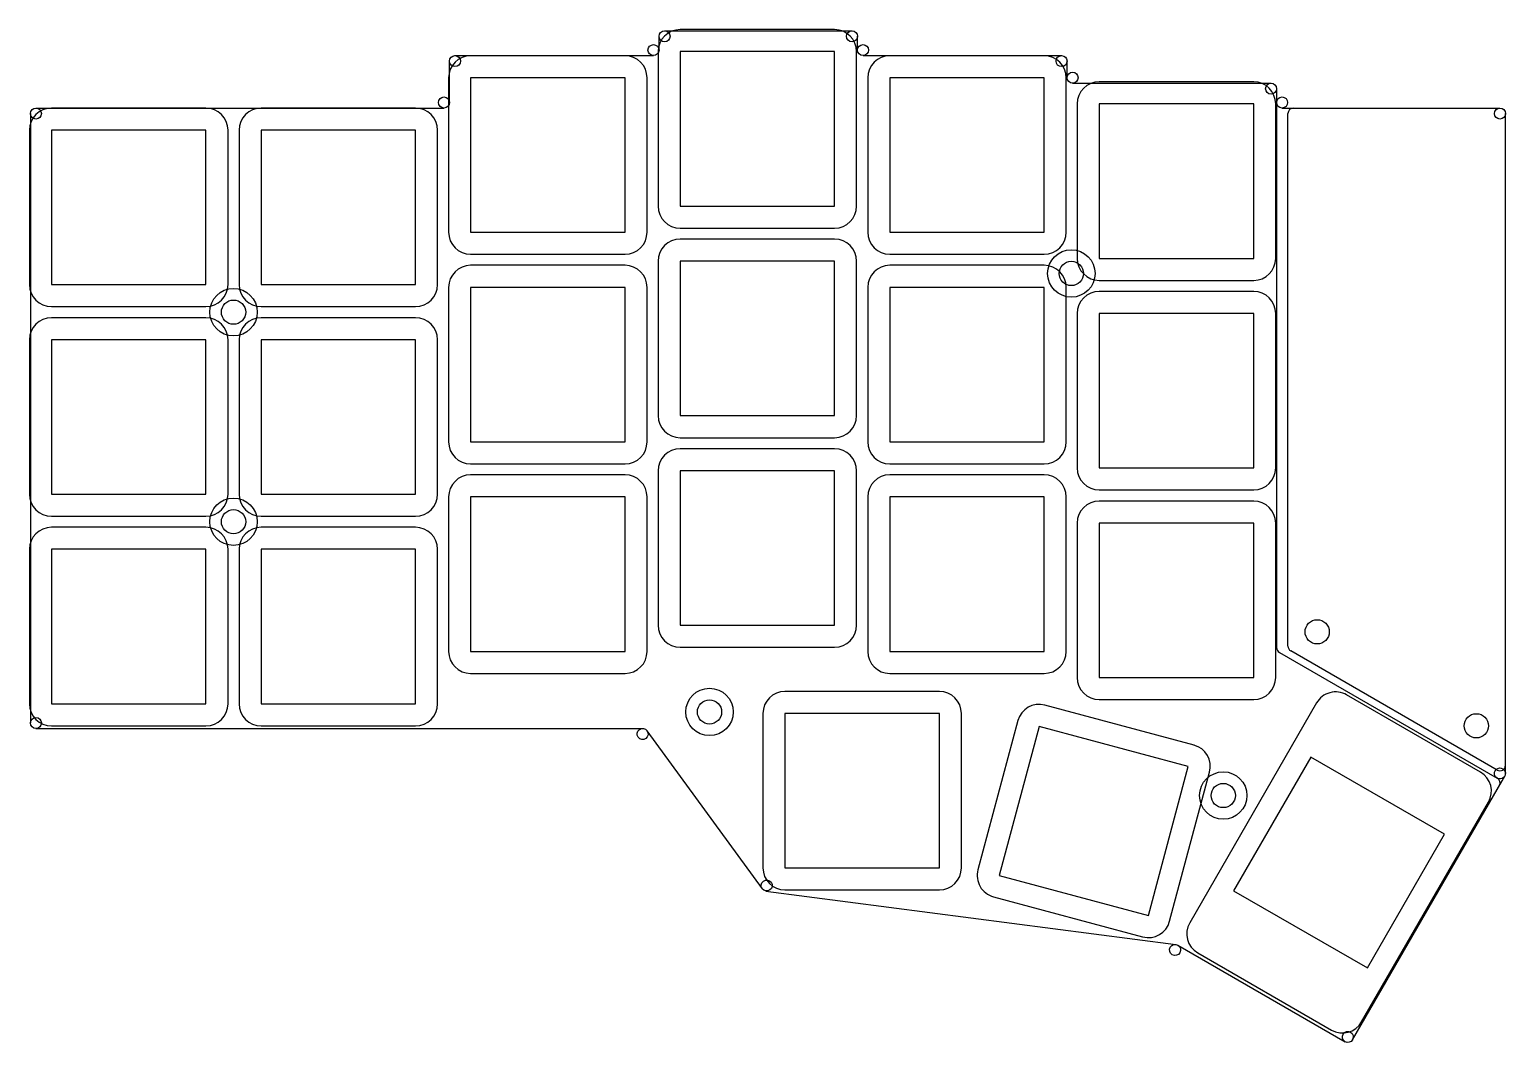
# Model space of a CAD drawing. Header units: millimetres. Extents: x 91 to 225, y -138 to -46.
import ezdxf

# ---------------------------------------------------------------- set-up
doc = ezdxf.new("R2010")
doc.units = ezdxf.units.MM

msp = doc.modelspace()

# ---------------------------------------------------------------- linework, layer by layer
for p, q in [((148.08, -47.74), (148.08, -46.49)), ((148.58, -45.99), (165.58, -45.99)), ((164, -45.88), (150, -45.88)), ((166.08, -47.74), (166.08, -46.49)), ((148, -47.88), (148, -61.88)), ((164, -47.88), (150, -47.88)), ((150, -47.88), (150, -61.88)), ((164, -61.88), (164, -47.88)), ((166, -61.88), (166, -47.88)), ((129.08, -52.49), (129.08, -48.74)), ((129.58, -48.24), (147.58, -48.24)), ((145, -48.25), (131, -48.25)), ((166.58, -48.24), (184.58, -48.24)), ((183, -48.25), (169, -48.25)), ((185.08, -50.24), (185.08, -48.74)), ((129, -50.25), (129, -64.25)), ((145, -50.25), (131, -50.25)), ((131, -50.25), (131, -64.25)), ((145, -64.25), (145, -50.25)), ((147, -64.25), (147, -50.25)), ((167, -50.25), (167, -64.25)), ((183, -50.25), (169, -50.25)), ((169, -50.25), (169, -64.25)), ((183, -64.25), (183, -50.25)), ((185, -64.25), (185, -50.25)), ((185.58, -50.74), (203.58, -50.74)), ((202, -50.62), (188, -50.62)), ((204.08, -51.24), (204.08, -52.99)), ((91.08, -53.49), (91.08, -108.74)), ((91.58, -52.99), (128.58, -52.99)), ((107, -53), (93, -53)), ((126, -53), (112, -53)), ((186, -52.62), (186, -66.62)), ((202, -52.62), (188, -52.62)), ((188, -52.62), (188, -66.62)), ((202, -66.62), (202, -52.62)), ((204, -66.62), (204, -52.62)), ((204.08, -52.99), (204.08, -101.91)), ((204.58, -52.99), (224.33, -52.99)), ((205.11, -101.78), (205.11, -53.49)), ((224.83, -113.32), (224.83, -53.49)), ((91, -55), (91, -69)), ((107, -55), (93, -55)), ((93, -55), (93, -69)), ((107, -69), (107, -55)), ((109, -69), (109, -55)), ((110, -55), (110, -69)), ((126, -55), (112, -55)), ((112, -55), (112, -69)), ((126, -69), (126, -55)), ((128, -69), (128, -55)), ((150, -61.88), (164, -61.88)), ((150, -63.88), (164, -63.88)), ((131, -64.25), (145, -64.25)), ((164, -64.88), (150, -64.88)), ((169, -64.25), (183, -64.25)), ((131, -66.25), (145, -66.25)), ((148, -66.88), (148, -80.88)), ((164, -66.88), (150, -66.88)), ((150, -66.88), (150, -80.88)), ((164, -80.88), (164, -66.88)), ((166, -80.88), (166, -66.88)), ((169, -66.25), (183, -66.25)), ((188, -66.62), (202, -66.62)), ((145, -67.25), (131, -67.25)), ((183, -67.25), (169, -67.25)), ((93, -69), (107, -69)), ((112, -69), (126, -69)), ((129, -69.25), (129, -83.25)), ((145, -69.25), (131, -69.25)), ((131, -69.25), (131, -83.25)), ((145, -83.25), (145, -69.25)), ((147, -83.25), (147, -69.25)), ((167, -69.25), (167, -83.25)), ((183, -69.25), (169, -69.25)), ((169, -69.25), (169, -83.25)), ((183, -83.25), (183, -69.25)), ((185, -83.25), (185, -69.25)), ((188, -68.62), (202, -68.62)), ((202, -69.62), (188, -69.62)), ((93, -71), (107, -71)), ((107, -72), (93, -72)), ((112, -71), (126, -71)), ((126, -72), (112, -72)), ((186, -71.62), (186, -85.62)), ((202, -71.62), (188, -71.62)), ((188, -71.62), (188, -85.62)), ((202, -85.62), (202, -71.62)), ((204, -85.62), (204, -71.62)), ((91, -74), (91, -88)), ((107, -74), (93, -74)), ((93, -74), (93, -88)), ((107, -88), (107, -74)), ((109, -88), (109, -74)), ((110, -74), (110, -88)), ((126, -74), (112, -74)), ((112, -74), (112, -88)), ((126, -88), (126, -74)), ((128, -88), (128, -74)), ((150, -80.88), (164, -80.88)), ((150, -82.88), (164, -82.88)), ((131, -83.25), (145, -83.25)), ((164, -83.88), (150, -83.88)), ((169, -83.25), (183, -83.25)), ((131, -85.25), (145, -85.25)), ((169, -85.25), (183, -85.25)), ((188, -85.62), (202, -85.62)), ((145, -86.25), (131, -86.25)), ((148, -85.88), (148, -99.88)), ((164, -85.88), (150, -85.88)), ((150, -85.88), (150, -99.88)), ((164, -99.88), (164, -85.88)), ((166, -99.88), (166, -85.88)), ((183, -86.25), (169, -86.25)), ((93, -88), (107, -88)), ((112, -88), (126, -88)), ((129, -88.25), (129, -102.25)), ((145, -88.25), (131, -88.25)), ((131, -88.25), (131, -102.25)), ((145, -102.25), (145, -88.25)), ((147, -102.25), (147, -88.25)), ((167, -88.25), (167, -102.25)), ((183, -88.25), (169, -88.25)), ((169, -88.25), (169, -102.25)), ((183, -102.25), (183, -88.25)), ((185, -102.25), (185, -88.25)), ((188, -87.62), (202, -87.62)), ((202, -88.62), (188, -88.62)), ((93, -90), (107, -90)), ((107, -91), (93, -91)), ((112, -90), (126, -90)), ((126, -91), (112, -91)), ((186, -90.62), (186, -104.62)), ((202, -90.62), (188, -90.62)), ((188, -90.62), (188, -104.62)), ((202, -104.62), (202, -90.62)), ((204, -104.62), (204, -90.62)), ((91, -93), (91, -107)), ((107, -93), (93, -93)), ((93, -93), (93, -107)), ((107, -107), (107, -93)), ((109, -107), (109, -93)), ((110, -93), (110, -107)), ((126, -93), (112, -93)), ((112, -93), (112, -107)), ((126, -107), (126, -93)), ((128, -107), (128, -93)), ((150, -99.88), (164, -99.88)), ((131, -102.25), (145, -102.25)), ((150, -101.88), (164, -101.88)), ((169, -102.25), (183, -102.25)), ((204.33, -102.34), (224.09, -113.75)), ((224.08, -113.02), (205.36, -102.21)), ((131, -104.25), (145, -104.25)), ((169, -104.25), (183, -104.25)), ((188, -104.62), (202, -104.62)), ((93, -107), (107, -107)), ((112, -107), (126, -107)), ((173.5, -105.88), (159.5, -105.88)), ((188, -106.62), (202, -106.62)), ((207.7, -106.93), (196.2, -126.85)), ((222.56, -113.2), (210.43, -106.2)), ((157.5, -107.88), (157.5, -121.88)), ((173.5, -107.88), (159.5, -107.88)), ((159.5, -107.88), (159.5, -121.88)), ((173.5, -121.88), (173.5, -107.88)), ((175.5, -121.88), (175.5, -107.88)), ((196.59, -110.74), (183.07, -107.12)), ((91.58, -109.24), (146.59, -109.24)), ((93, -109), (107, -109)), ((112, -109), (126, -109)), ((146.99, -109.45), (157.43, -123.78)), ((180.62, -108.53), (176.99, -122.06)), ((182.55, -109.05), (178.93, -122.57)), ((196.07, -112.68), (182.55, -109.05)), ((207.18, -111.83), (200.18, -123.95)), ((219.31, -118.83), (207.18, -111.83)), ((192.45, -126.2), (196.07, -112.68)), ((194.38, -126.72), (198.01, -113.19)), ((224.52, -114), (224.77, -113.57)), ((210.97, -137.46), (224.52, -114)), ((211.79, -135.85), (223.29, -115.93)), ((212.31, -130.95), (219.31, -118.83)), ((159.5, -121.88), (173.5, -121.88)), ((178.93, -122.57), (192.45, -126.2)), ((157.77, -123.98), (194.94, -128.82)), ((159.5, -123.88), (173.5, -123.88)), ((200.18, -123.95), (212.31, -130.95)), ((178.41, -124.51), (191.93, -128.13)), ((195.12, -128.88), (210.29, -137.64)), ((196.93, -129.58), (209.06, -136.58))]:
    msp.add_line(p, q)
for centre, radius in [((185.47, -67.99), 2.15), ((185.47, -67.99), 1.1), ((109.5, -71.5), 2.15), ((109.5, -71.5), 1.1), ((109.5, -90.5), 2.15), ((109.5, -90.5), 1.1), ((207.76, -100.48), 1.1), ((152.66, -107.74), 2.15), ((152.66, -107.74), 1.1), ((222.19, -109), 1.1), ((199.24, -115.32), 2.15), ((199.24, -115.32), 1.1)]:
    msp.add_circle(centre, radius)
for centre, radius, start, end in [((150, -47.88), 2, 90, 180), ((148.58, -46.49), 0.5, 90, 450), ((164, -47.88), 2, 0, 90), ((165.58, -46.49), 0.5, 0, 360), ((147.58, -47.74), 0.5, 270, 630), ((166.58, -47.74), 0.5, 180, 540), ((131, -50.25), 2, 90, 180), ((129.58, -48.74), 0.5, 90, 450), ((145, -50.25), 2, 0, 90), ((169, -50.25), 2, 90, 180), ((183, -50.25), 2, 0, 90), ((184.58, -48.74), 0.5, 0, 360), ((185.58, -50.24), 0.5, 180, 540), ((188, -52.62), 2, 90, 180), ((202, -52.62), 2, 0, 90), ((203.58, -51.24), 0.5, 0.0254, 360.0254), ((128.58, -52.49), 0.5, 270.0015, 630.0015), ((204.58, -52.49), 0.5, 180.0254, 540.0254), ((93, -55), 2, 90, 180), ((91.58, -53.49), 0.5, 90.0015, 450.0015), ((107, -55), 2, 0, 90), ((112, -55), 2, 90, 180), ((126, -55), 2, 0, 90), ((203.58, -52.99), 0.5, 0, 0.0254), ((205.61, -53.49), 0.5, 90, 180), ((224.33, -53.49), 0.5, 0, 360), ((150, -61.88), 2, 180, 270), ((164, -61.88), 2, 270, 0), ((131, -64.25), 2, 180, 270), ((145, -64.25), 2, 270, 0), ((150, -66.88), 2, 90, 180), ((164, -66.88), 2, 0, 90), ((169, -64.25), 2, 180, 270), ((183, -64.25), 2, 270, 0), ((188, -66.62), 2, 180, 270), ((202, -66.62), 2, 270, 0), ((131, -69.25), 2, 90, 180), ((145, -69.25), 2, 0, 90), ((169, -69.25), 2, 90, 180), ((183, -69.25), 2, 0, 90), ((93, -69), 2, 180, 270), ((107, -69), 2, 270, 0), ((112, -69), 2, 180, 270), ((126, -69), 2, 270, 0), ((188, -71.62), 2, 90, 180), ((202, -71.62), 2, 0, 90), ((93, -74), 2, 90, 180), ((107, -74), 2, 0, 90), ((112, -74), 2, 90, 180), ((126, -74), 2, 0, 90), ((150, -80.88), 2, 180, 270), ((164, -80.88), 2, 270, 0), ((131, -83.25), 2, 180, 270), ((145, -83.25), 2, 270, 0), ((150, -85.88), 2, 90, 180), ((164, -85.88), 2, 0, 90), ((169, -83.25), 2, 180, 270), ((183, -83.25), 2, 270, 0), ((188, -85.62), 2, 180, 270), ((202, -85.62), 2, 270, 0), ((131, -88.25), 2, 90, 180), ((145, -88.25), 2, 0, 90), ((169, -88.25), 2, 90, 180), ((183, -88.25), 2, 0, 90), ((93, -88), 2, 180, 270), ((107, -88), 2, 270, 0), ((112, -88), 2, 180, 270), ((126, -88), 2, 270, 0), ((188, -90.62), 2, 90, 180), ((202, -90.62), 2, 0, 90), ((93, -93), 2, 90, 180), ((107, -93), 2, 0, 90), ((112, -93), 2, 90, 180), ((126, -93), 2, 0, 90), ((150, -99.88), 2, 180, 270), ((164, -99.88), 2, 270, 0), ((131, -102.25), 2, 180, 270), ((145, -102.25), 2, 270, 0), ((169, -102.25), 2, 180, 270), ((183, -102.25), 2, 270, 0), ((204.58, -101.91), 0.5, 180, 240), ((205.61, -101.78), 0.5, 180, 240), ((188, -104.62), 2, 180, 270), ((202, -104.62), 2, 270, 0), ((93, -107), 2, 180, 270), ((107, -107), 2, 270, 0), ((112, -107), 2, 180, 270), ((126, -107), 2, 270, 0), ((159.5, -107.88), 2, 90, 180), ((173.5, -107.88), 2, 0, 90), ((182.55, -109.05), 2, 75, 165), ((209.43, -107.93), 2, 60, 150), ((91.58, -108.74), 0.5, 180.002, 540.002), ((146.59, -109.74), 0.5, 36.0829, 396.0829), ((196.07, -112.68), 2, 345, 75), ((221.56, -114.93), 2, 330, 60), ((224.33, -113.32), 0.5, 330, 690), ((224.33, -112.58), 0.5, 240, 0), ((223.84, -114.18), 0.5, 330.0022, 60), ((157.84, -123.48), 0.5, 216.0829, 576.0829), ((159.5, -121.88), 2, 180, 270), ((173.5, -121.88), 2, 270, 0), ((178.93, -122.57), 2, 165, 255), ((192.45, -126.2), 2, 255, 345), ((197.93, -127.85), 2, 150, 240), ((194.87, -129.32), 0.5, 60, 420), ((210.06, -134.85), 2, 240, 330), ((210.54, -137.21), 0.5, 240, 600)]:
    msp.add_arc(centre, radius, start, end)

doc.saveas('drawing.dxf')
